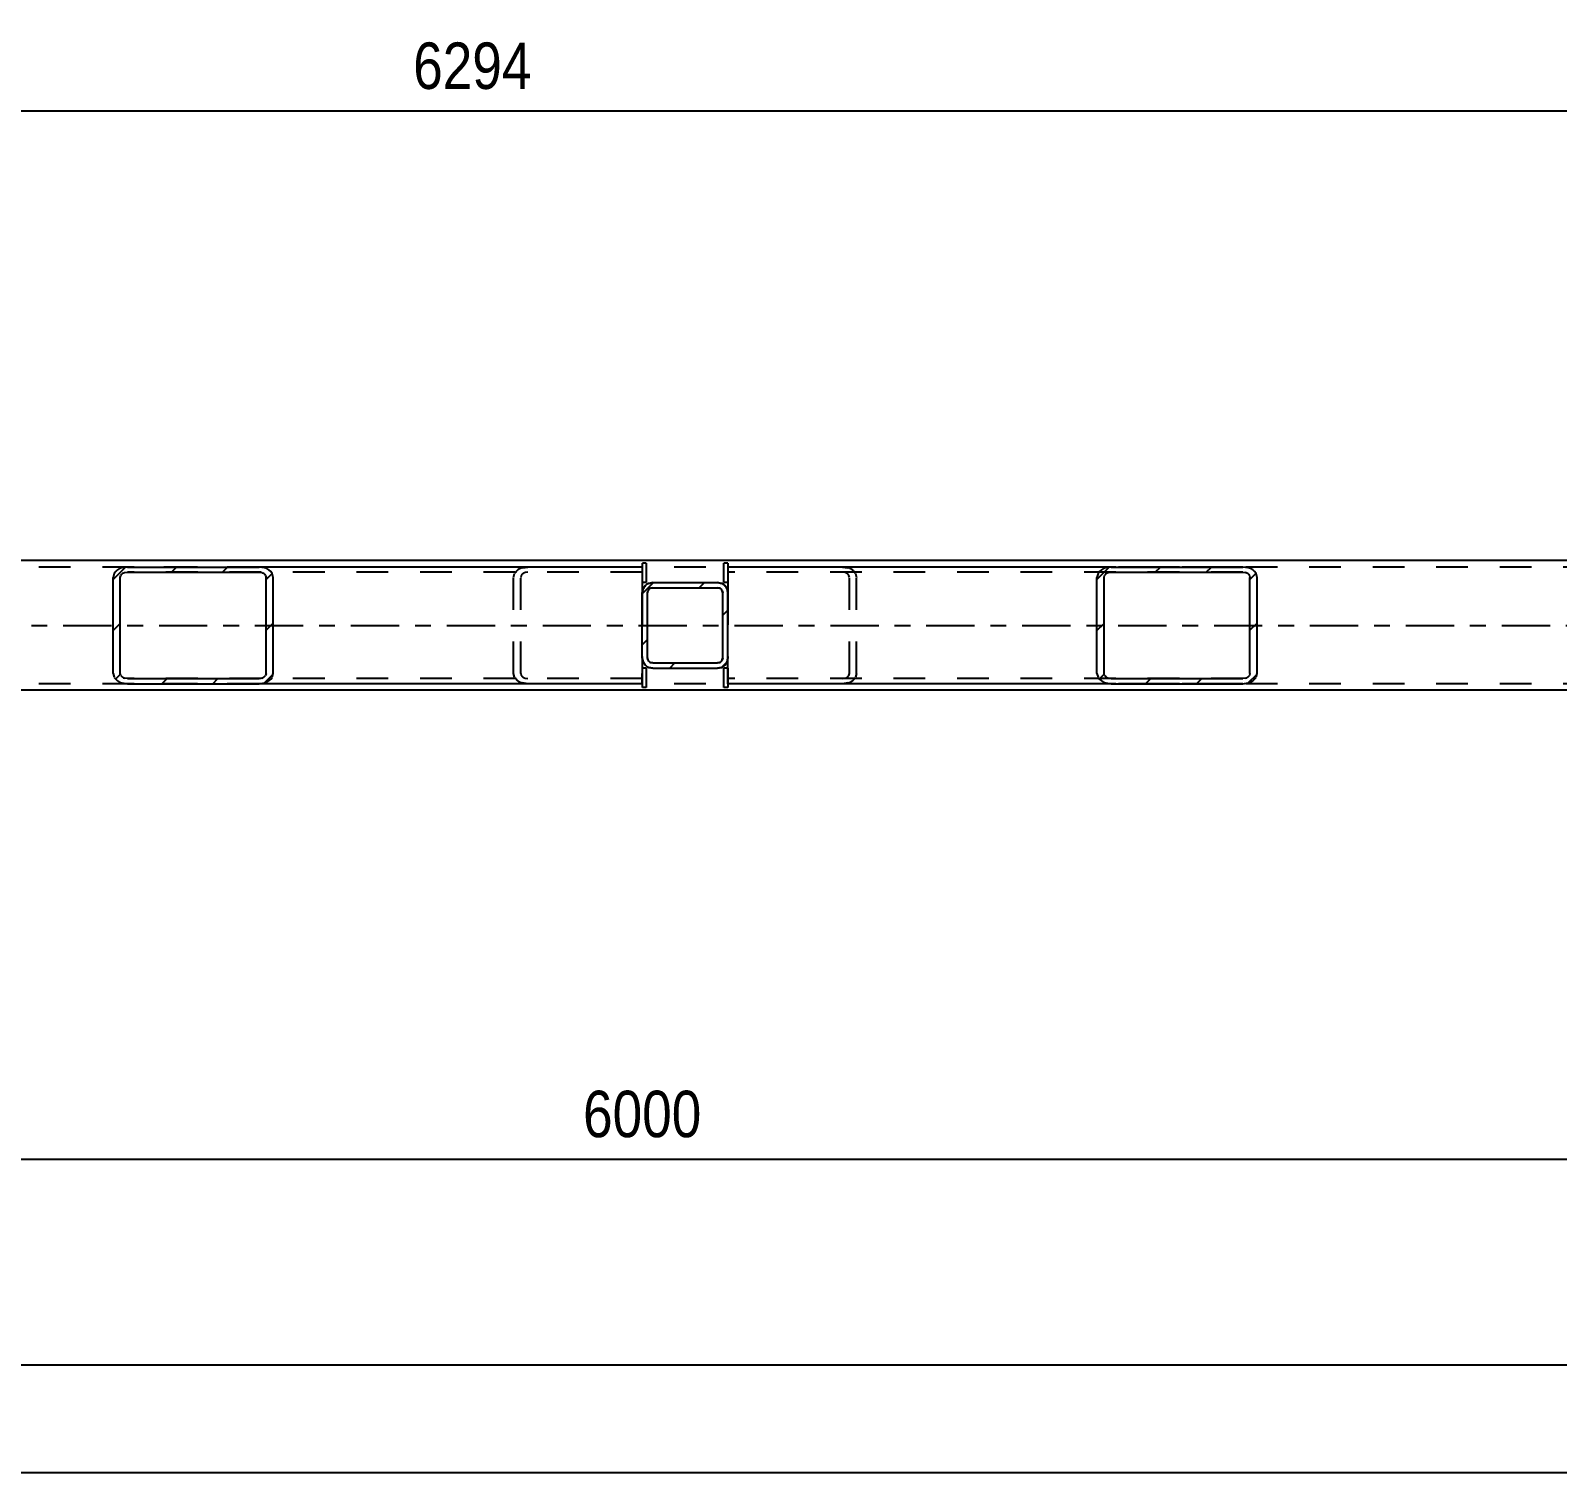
# Model space of a CAD drawing. Header units: millimetres. Extents: x -135 to 1054, y -647 to 194.
# Drawn here: x 41.6 to 135.8, y -289.7 to -200.7 of the extents above; entities that cross this region are included whole.
import ezdxf

# ---------------------------------------------------------------- set-up
doc = ezdxf.new("R2010")
doc.units = ezdxf.units.MM
doc.linetypes.add('DXK_LINE_DOT2', pattern=[3.9198, 1.9599, -1.9599])
doc.linetypes.add('DXK_LINE_DOT3', pattern=[5.9187, 2.979, -0.9799, 0.9799, -0.9799])
doc.styles.add('Arial Narrow', font='ARIALN.TTF', dxfattribs={"height": 0.2})

# ---------------------------------------------------------------- blocks, each defined once
blk = doc.blocks.new('Part-122571314-6029 - 5943')
at = {"linetype": 'Continuous'}
h = blk.add_hatch(dxfattribs=at)
h.set_pattern_fill('', scale=0.7, style=0, pattern_type=0)
h.set_pattern_definition([(45, (56.0174, -240.9817), (-1.57154, 1.57154), [])])
h.paths.add_polyline_path([(55.681, -241.03), (56.017, -240.982), (56.302, -240.843), (56.493, -240.635), (56.56, -240.39), (56.56, -234.47), (56.493, -234.225), (56.302, -234.018), (56.017, -233.879), (55.681, -233.83), (47.555, -233.83), (47.218, -233.879), (46.933, -234.018), (46.743, -234.225), (46.676, -234.47), (46.676, -240.39), (46.743, -240.635), (46.933, -240.843), (47.218, -240.982), (47.555, -241.03)])
h.paths.add_polyline_path([(47.386, -240.686), (47.244, -240.617), (47.149, -240.513), (47.115, -240.39), (47.115, -234.47), (47.149, -234.348), (47.244, -234.244), (47.386, -234.175), (47.555, -234.15), (55.681, -234.15), (55.849, -234.175), (55.992, -234.244), (56.087, -234.348), (56.12, -234.47), (56.12, -240.39), (56.087, -240.513), (55.992, -240.617), (55.849, -240.686), (55.681, -240.71), (47.555, -240.71)])
at = {"color": 2, "linetype": 'Continuous'}
for p, q in [((46.743, -234.225), (46.676, -234.47)), ((46.676, -240.39), (46.676, -234.47)), ((47.115, -234.47), (47.149, -234.348)), ((47.115, -240.39), (47.115, -234.47)), ((47.555, -233.83), (47.218, -233.879)), ((47.386, -234.175), (47.555, -234.15)), ((47.555, -233.83), (55.681, -233.83)), ((47.555, -234.15), (55.681, -234.15)), ((79.335, -233.83), (55.681, -233.83)), ((56.017, -233.879), (55.681, -233.83)), ((55.681, -234.15), (55.849, -234.175)), ((56.087, -234.348), (56.12, -234.47)), ((56.12, -240.39), (56.12, -234.47)), ((56.56, -234.47), (56.493, -234.225)), ((56.56, -240.39), (56.56, -234.47)), ((79.335, -233.83), (79.335, -235.43)), ((79.335, -239.43), (79.335, -240.39)), ((46.676, -240.39), (46.743, -240.635)), ((47.149, -240.513), (47.115, -240.39)), ((47.218, -240.982), (47.555, -241.03)), ((47.555, -240.71), (47.386, -240.686)), ((47.555, -240.71), (55.681, -240.71)), ((47.555, -241.03), (55.681, -241.03)), ((55.849, -240.686), (55.681, -240.71)), ((55.681, -241.03), (56.017, -240.982)), ((79.335, -241.03), (55.681, -241.03)), ((56.12, -240.39), (56.087, -240.513)), ((56.493, -240.635), (56.56, -240.39)), ((79.335, -241.03), (79.335, -240.39))]:
    blk.add_line(p, q, dxfattribs=at)
at = {"color": 7, "linetype": 'DXK_LINE_DOT2'}
for p, q in [((55.681, -233.83), (47.555, -233.83)), ((79.335, -234.15), (47.555, -234.15)), ((71.391, -234.47), (71.457, -234.225)), ((71.391, -240.39), (71.391, -234.47)), ((71.863, -234.348), (71.83, -234.47)), ((71.83, -240.39), (71.83, -234.47)), ((71.933, -233.879), (72.269, -233.83)), ((72.269, -234.15), (72.101, -234.175)), ((79.335, -235.43), (79.335, -239.43)), ((79.335, -240.71), (47.555, -240.71)), ((55.681, -241.03), (47.555, -241.03)), ((71.457, -240.635), (71.391, -240.39)), ((71.83, -240.39), (71.863, -240.513)), ((72.269, -241.03), (71.933, -240.982)), ((72.101, -240.686), (72.269, -240.71)), ((79.335, -241.03), (79.335, -240.513))]:
    blk.add_line(p, q, dxfattribs=at)
at = {"color": 2, "linetype": 'Continuous'}
for centre, radius, start, end in [((47.42, -234.655), 0.802, 104.55473, 147.58955), ((47.487, -234.563), 0.401, 104.55473, 147.58955), ((55.748, -234.563), 0.401, 32.41045, 75.44527), ((55.816, -234.655), 0.802, 32.41045, 75.44527), ((47.42, -240.206), 0.802, 212.41045, 255.44527), ((47.487, -240.298), 0.401, 212.41045, 255.44527), ((55.748, -240.298), 0.401, 284.55473, 327.58955), ((55.816, -240.206), 0.802, 284.55473, 327.58955)]:
    blk.add_arc(centre, radius, start, end, dxfattribs=at)
at = {"color": 7, "linetype": 'DXK_LINE_DOT2'}
for centre, radius, start, end in [((72.134, -234.655), 0.802, 104.55473, 147.58955), ((72.202, -234.563), 0.401, 104.55473, 147.58955), ((72.134, -240.206), 0.802, 212.41045, 255.44527), ((72.202, -240.298), 0.401, 212.41045, 255.44527)]:
    blk.add_arc(centre, radius, start, end, dxfattribs=at)
blk = doc.blocks.new('Part-122571314-6125 - 5943')
at = {"linetype": 'Continuous'}
h = blk.add_hatch(dxfattribs=at)
h.set_pattern_fill('', scale=0.7, style=0, pattern_type=0)
h.set_pattern_definition([(45, (116.7319, -240.9817), (-1.57154, 1.57154), [])])
h.paths.add_polyline_path([(116.396, -241.03), (116.732, -240.982), (117.017, -240.843), (117.207, -240.635), (117.274, -240.39), (117.274, -234.47), (117.207, -234.225), (117.017, -234.018), (116.732, -233.879), (116.396, -233.83), (108.269, -233.83), (107.933, -233.879), (107.648, -234.018), (107.457, -234.225), (107.39, -234.47), (107.39, -240.39), (107.457, -240.635), (107.648, -240.843), (107.933, -240.982), (108.269, -241.03)])
h.paths.add_polyline_path([(108.101, -240.686), (107.958, -240.617), (107.863, -240.513), (107.83, -240.39), (107.83, -234.47), (107.863, -234.348), (107.958, -234.244), (108.101, -234.175), (108.269, -234.15), (116.396, -234.15), (116.564, -234.175), (116.706, -234.244), (116.801, -234.348), (116.835, -234.47), (116.835, -240.39), (116.801, -240.513), (116.706, -240.617), (116.564, -240.686), (116.396, -240.71), (108.269, -240.71)])
at = {"color": 2, "linetype": 'Continuous'}
for p, q in [((108.269, -233.83), (84.615, -233.83)), ((107.457, -234.225), (107.39, -234.47)), ((107.39, -240.39), (107.39, -234.47)), ((107.83, -234.47), (107.863, -234.348)), ((107.83, -240.39), (107.83, -234.47)), ((108.269, -233.83), (107.933, -233.879)), ((108.101, -234.175), (108.269, -234.15)), ((108.269, -233.83), (116.396, -233.83)), ((108.269, -234.15), (116.396, -234.15)), ((116.732, -233.879), (116.396, -233.83)), ((116.396, -234.15), (116.564, -234.175)), ((116.801, -234.348), (116.835, -234.47)), ((116.835, -240.39), (116.835, -234.47)), ((117.274, -234.47), (117.207, -234.225)), ((117.274, -240.39), (117.274, -234.47)), ((84.615, -234.79), (84.615, -235.43)), ((84.615, -240.07), (84.615, -239.43)), ((108.269, -241.03), (84.615, -241.03)), ((107.39, -240.39), (107.457, -240.635)), ((107.863, -240.513), (107.83, -240.39)), ((107.933, -240.982), (108.269, -241.03)), ((108.269, -240.71), (108.101, -240.686)), ((108.269, -240.71), (116.396, -240.71)), ((108.269, -241.03), (116.396, -241.03)), ((116.564, -240.686), (116.396, -240.71)), ((116.396, -241.03), (116.732, -240.982)), ((116.835, -240.39), (116.801, -240.513)), ((117.207, -240.635), (117.274, -240.39))]:
    blk.add_line(p, q, dxfattribs=at)
at = {"color": 7, "linetype": 'DXK_LINE_DOT2'}
for p, q in [((84.615, -233.83), (84.615, -234.79)), ((116.396, -234.15), (84.615, -234.15)), ((91.681, -233.83), (92.017, -233.879)), ((91.849, -234.175), (91.681, -234.15)), ((92.12, -234.47), (92.087, -234.348)), ((92.12, -240.39), (92.12, -234.47)), ((92.493, -234.225), (92.56, -234.47)), ((92.56, -240.39), (92.56, -234.47)), ((116.396, -233.83), (108.269, -233.83)), ((84.615, -235.43), (84.615, -239.43)), ((84.615, -240.39), (84.615, -240.07)), ((84.615, -241.03), (84.615, -240.39)), ((116.396, -240.71), (84.615, -240.71)), ((91.681, -240.71), (91.849, -240.686)), ((92.017, -240.982), (91.681, -241.03)), ((92.087, -240.513), (92.12, -240.39)), ((92.56, -240.39), (92.493, -240.635)), ((116.396, -241.03), (108.269, -241.03))]:
    blk.add_line(p, q, dxfattribs=at)
for centre, radius, start, end in [((91.748, -234.563), 0.401, 32.41045, 75.44527), ((91.816, -234.655), 0.802, 32.41045, 75.44527), ((91.748, -240.298), 0.401, 284.55473, 327.58955), ((91.816, -240.206), 0.802, 284.55473, 327.58955)]:
    blk.add_arc(centre, radius, start, end, dxfattribs=at)
at = {"color": 2, "linetype": 'Continuous'}
for centre, radius, start, end in [((108.134, -234.655), 0.802, 104.55473, 147.58955), ((108.202, -234.563), 0.401, 104.55473, 147.58955), ((116.463, -234.563), 0.401, 32.41045, 75.44527), ((116.53, -234.655), 0.802, 32.41045, 75.44527), ((108.134, -240.206), 0.802, 212.41045, 255.44527), ((108.202, -240.298), 0.401, 212.41045, 255.44527), ((116.463, -240.298), 0.401, 284.55473, 327.58955), ((116.53, -240.206), 0.802, 284.55473, 327.58955)]:
    blk.add_arc(centre, radius, start, end, dxfattribs=at)
blk = doc.blocks.new('Part-122571314-6097 - 5943')
at = {"color": 2, "linetype": 'Continuous'}
for p, q in [((199.974, -233.43), (-57.026, -233.43)), ((776.175, -241.43), (-57.026, -241.43))]:
    blk.add_line(p, q, dxfattribs=at)
at = {"color": 7, "linetype": 'DXK_LINE_DOT2'}
for p, q in [((780.975, -233.83), (-57.026, -233.83)), ((780.975, -241.03), (-57.026, -241.03))]:
    blk.add_line(p, q, dxfattribs=at)
at = {"color": 7, "linetype": 'DXK_LINE_DOT3'}
blk.add_line((-57.026, -237.43), (780.975, -237.43), dxfattribs=at)
blk = doc.blocks.new('Part-122571314-6115 - 5943')
at = {"color": 2, "linetype": 'Continuous'}
for p, q in [((84.615, -233.59), (84.375, -233.59)), ((84.375, -234.79), (84.375, -233.59)), ((84.615, -233.59), (84.615, -234.79)), ((84.615, -234.79), (84.375, -234.79))]:
    blk.add_line(p, q, dxfattribs=at)
blk = doc.blocks.new('Part-122571314-6118 - 5943')
at = {"linetype": 'Continuous'}
h = blk.add_hatch(dxfattribs=at)
h.set_pattern_fill('', scale=0.7, style=0, pattern_type=0)
h.set_pattern_definition([(45, (84.22, -240.0217), (-1.57154, 1.57154), [])])
h.paths.add_polyline_path([(83.975, -240.07), (84.22, -240.022), (84.428, -239.883), (84.566, -239.675), (84.615, -239.43), (84.615, -235.43), (84.566, -235.185), (84.428, -234.978), (84.22, -234.839), (83.975, -234.79), (79.975, -234.79), (79.73, -234.839), (79.523, -234.978), (79.384, -235.185), (79.335, -235.43), (79.335, -239.43), (79.384, -239.675), (79.523, -239.883), (79.73, -240.022), (79.975, -240.07)])
h.paths.add_polyline_path([(79.853, -239.726), (79.749, -239.657), (79.679, -239.553), (79.655, -239.43), (79.655, -235.43), (79.679, -235.308), (79.749, -235.204), (79.853, -235.135), (79.975, -235.11), (83.975, -235.11), (84.098, -235.135), (84.201, -235.204), (84.271, -235.308), (84.295, -235.43), (84.295, -239.43), (84.271, -239.553), (84.201, -239.657), (84.098, -239.726), (83.975, -239.75), (79.975, -239.75)])
at = {"color": 7, "linetype": 'DXK_LINE_DOT2'}
for p, q in [((79.335, -235.43), (79.384, -235.185)), ((79.335, -239.43), (79.335, -235.43)), ((79.679, -235.308), (79.655, -235.43)), ((79.655, -239.43), (79.655, -235.43)), ((79.73, -234.839), (79.975, -234.79)), ((79.975, -235.11), (79.853, -235.135)), ((79.975, -234.79), (83.975, -234.79)), ((79.975, -235.11), (83.975, -235.11)), ((83.975, -234.79), (84.22, -234.839)), ((84.098, -235.135), (83.975, -235.11)), ((84.295, -235.43), (84.271, -235.308)), ((84.295, -239.43), (84.295, -235.43)), ((84.566, -235.185), (84.615, -235.43)), ((84.615, -239.43), (84.615, -235.43)), ((79.384, -239.675), (79.335, -239.43)), ((79.655, -239.43), (79.679, -239.553)), ((79.975, -240.07), (79.73, -240.022)), ((79.853, -239.726), (79.975, -239.75)), ((79.975, -239.75), (83.975, -239.75)), ((79.975, -240.07), (83.975, -240.07)), ((83.975, -239.75), (84.098, -239.726)), ((84.22, -240.022), (83.975, -240.07)), ((84.271, -239.553), (84.295, -239.43)), ((84.615, -239.43), (84.566, -239.675))]:
    blk.add_line(p, q, dxfattribs=at)
at = {"color": 2, "linetype": 'Continuous'}
for p, q in [((79.384, -235.185), (79.335, -235.43)), ((79.335, -239.43), (79.335, -235.43)), ((79.655, -235.43), (79.679, -235.308)), ((79.655, -239.43), (79.655, -235.43)), ((79.975, -234.79), (79.73, -234.839)), ((79.853, -235.135), (79.975, -235.11)), ((79.975, -234.79), (83.975, -234.79)), ((79.975, -235.11), (83.975, -235.11)), ((84.22, -234.839), (83.975, -234.79)), ((83.975, -235.11), (84.098, -235.135)), ((84.271, -235.308), (84.295, -235.43)), ((84.295, -239.43), (84.295, -235.43)), ((84.615, -235.43), (84.566, -235.185)), ((84.615, -239.43), (84.615, -235.43)), ((79.335, -239.43), (79.384, -239.675)), ((79.679, -239.553), (79.655, -239.43)), ((79.73, -240.022), (79.975, -240.07)), ((79.975, -239.75), (79.853, -239.726)), ((79.975, -239.75), (83.975, -239.75)), ((79.975, -240.07), (83.975, -240.07)), ((84.098, -239.726), (83.975, -239.75)), ((83.975, -240.07), (84.22, -240.022)), ((84.295, -239.43), (84.271, -239.553)), ((84.566, -239.675), (84.615, -239.43))]:
    blk.add_line(p, q, dxfattribs=at)
at = {"color": 7, "linetype": 'DXK_LINE_DOT3'}
blk.add_line((81.975, -237.43), (81.975, -237.43), dxfattribs=at)
at = {"color": 7, "linetype": 'DXK_LINE_DOT2'}
for centre, radius, start, end in [((79.975, -235.43), 0.64, 112.5, 157.5), ((79.975, -235.43), 0.32, 112.5, 157.5), ((83.975, -235.43), 0.32, 22.5, 67.5), ((83.975, -235.43), 0.64, 22.5, 67.5), ((79.975, -239.43), 0.64, 202.5, 247.5), ((79.975, -239.43), 0.32, 202.5, 247.5), ((83.975, -239.43), 0.32, 292.5, 337.5), ((83.975, -239.43), 0.64, 292.5, 337.5)]:
    blk.add_arc(centre, radius, start, end, dxfattribs=at)
at = {"color": 2, "linetype": 'Continuous'}
for centre, radius, start, end in [((79.975, -235.43), 0.64, 112.5, 157.5), ((79.975, -235.43), 0.32, 112.5, 157.5), ((83.975, -235.43), 0.32, 22.5, 67.5), ((83.975, -235.43), 0.64, 22.5, 67.5), ((79.975, -239.43), 0.64, 202.5, 247.5), ((79.975, -239.43), 0.32, 202.5, 247.5), ((83.975, -239.43), 0.32, 292.5, 337.5), ((83.975, -239.43), 0.64, 292.5, 337.5)]:
    blk.add_arc(centre, radius, start, end, dxfattribs=at)
blk = doc.blocks.new('Part-122571314-6113 - 5943')
at = {"color": 2, "linetype": 'Continuous'}
for p, q in [((79.576, -233.59), (79.336, -233.59)), ((79.336, -234.79), (79.336, -233.59)), ((79.576, -233.59), (79.576, -234.79)), ((79.576, -234.79), (79.336, -234.79))]:
    blk.add_line(p, q, dxfattribs=at)
blk = doc.blocks.new('Part-122571314-6114 - 5943')
at = {"color": 2, "linetype": 'Continuous'}
for p, q in [((84.375, -241.27), (84.375, -240.07)), ((84.615, -240.07), (84.375, -240.07)), ((84.615, -240.07), (84.615, -241.27)), ((84.615, -241.27), (84.375, -241.27))]:
    blk.add_line(p, q, dxfattribs=at)
blk = doc.blocks.new('Part-122571314-6154 - 5943')
at = {"color": 2, "linetype": 'Continuous'}
for p, q in [((79.336, -241.27), (79.336, -240.07)), ((79.576, -240.07), (79.336, -240.07)), ((79.576, -240.07), (79.576, -241.27)), ((79.576, -241.27), (79.336, -241.27))]:
    blk.add_line(p, q, dxfattribs=at)
blk = doc.blocks.new('StraightDimension-122571314-6460 - 5943')
at = {"color": 7, "linetype": 'Continuous'}
blk.add_line((-40.666, -270.349), (199.334, -270.349), dxfattribs=at)
at = {"color": 0}
blk.add_wipeout([(83.591, -269.599), (83.591, -265.399), (75.078, -265.399), (75.078, -269.599)], dxfattribs=at)
at = {"color": 3, "style": 'Arial Narrow'}
blk.add_text('6000', height=2.8633, dxfattribs=at).set_placement((75.678, -268.999))
blk = doc.blocks.new('StraightDimension-122571314-6355 - 5943')
at = {"color": 7, "linetype": 'Continuous'}
blk.add_line((-57.026, -205.691), (194.728, -205.691), dxfattribs=at)
at = {"color": 0}
blk.add_wipeout([(73.108, -204.941), (73.108, -200.741), (64.595, -200.741), (64.595, -204.941)], dxfattribs=at)
at = {"color": 3, "style": 'Arial Narrow'}
blk.add_text('6294', height=2.8633, dxfattribs=at).set_placement((65.195, -204.341))
blk = doc.blocks.new('StraightDimension-122571314-6369 - 5943')
at = {"color": 7, "linetype": 'Continuous'}
blk.add_line((-57.026, -283.034), (780.975, -283.034), dxfattribs=at)
blk = doc.blocks.new('StraightDimension-122571314-6428 - 5943')
at = {"color": 7, "linetype": 'Continuous'}
blk.add_line((-58.026, -289.679), (781.975, -289.679), dxfattribs=at)

msp = doc.modelspace()

# ---------------------------------------------------------------- block references
for name in ['StraightDimension-122571314-6355 - 5943', 'Part-122571314-6097 - 5943', 'Part-122571314-6113 - 5943', 'Part-122571314-6115 - 5943', 'Part-122571314-6029 - 5943', 'Part-122571314-6125 - 5943', 'Part-122571314-6118 - 5943', 'Part-122571314-6154 - 5943', 'Part-122571314-6114 - 5943', 'StraightDimension-122571314-6460 - 5943']:
    msp.add_blockref(name, (0, 0))

# ---------------------------------------------------------------- next in the draw order: block references
msp.add_blockref('StraightDimension-122571314-6369 - 5943', (0, 0))

# ---------------------------------------------------------------- next in the draw order: block references
msp.add_blockref('StraightDimension-122571314-6428 - 5943', (0, 0))

doc.saveas('drawing.dxf')
